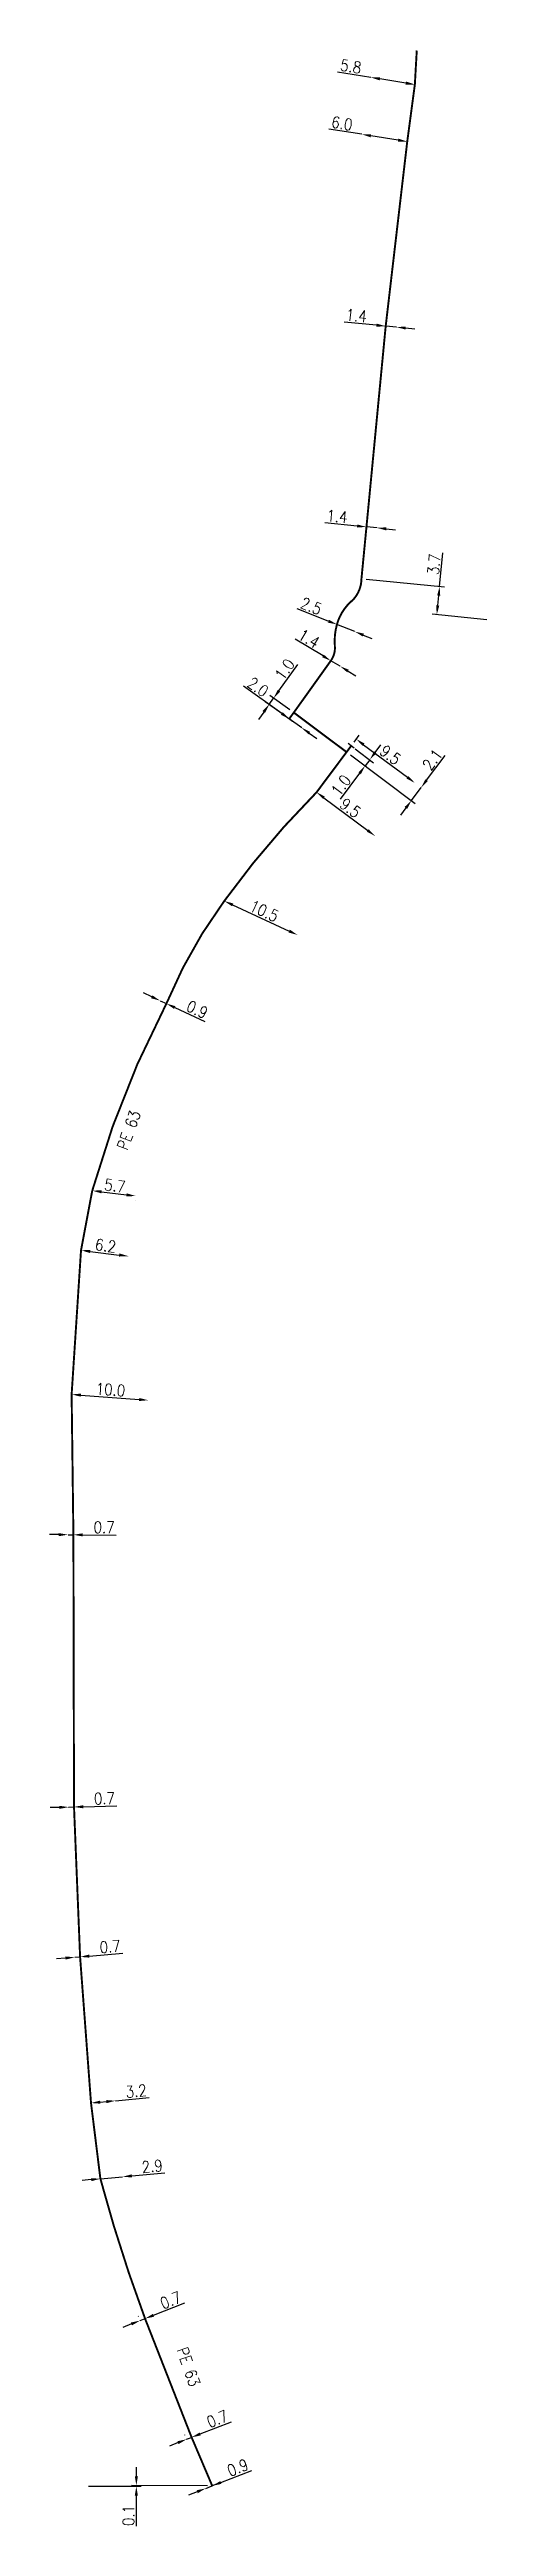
# Model space of a CAD drawing. Header units: millimetres. Extents: x 120200 to 120758, y 132678 to 133000.
# Drawn here: x 120200.2 to 120257.6, y 132678.2 to 133000.1 of the extents above.
import ezdxf
from ezdxf.enums import TextEntityAlignment as Align

# ---------------------------------------------------------------- set-up
doc = ezdxf.new("R2010")
doc.units = ezdxf.units.MM
doc.layers.get('0').update_dxf_attribs({"linetype": 'CONTINUOUS'})
doc.layers.add('G_120', color=4, linetype='CONTINUOUS')
doc.layers.add('G_340', color=7, linetype='CONTINUOUS')
doc.styles.add('G_ROMANS', font='ROMANS.SHX', dxfattribs={"width": 0.75})
doc.styles.get("Standard").update_dxf_attribs({"font": 'romans.shx', "width": 0.85})
doc.linetypes.add('G_TYPB_PE', pattern='A,5,-0.3,["o",Standard,S=1.5,R=0,X=0,Y=-0.5],-1.65', length=6.95)
doc.dimstyles.get("Standard").update_dxf_attribs({"dimtxt": 1.5, "dimasz": 1.2, "dimexe": 0.625, "dimexo": 0.625, "dimgap": 0.25, "dimtad": 1, "dimdec": 1, "dimzin": 0, "dimdsep": 46, "dimtxsty": 'Standard', "dimcen": -0.5, "dimadec": 0, "dimazin": 0, "dimtfac": 1, "dimtdec": 1, "dimtmove": 0, "dimatfit": 3, "dimfxl": 1, "dimtolj": 1, "dimtzin": 0, "dimarcsym": 0})

# ---------------------------------------------------------------- blocks, each defined once
blk = doc.blocks.new('*D1')
at = {"layer": 'G_120', "color": 0, "linetype": 'Continuous', "lineweight": -2}
for p, q in [((120241.93, 132996.5), (120237.62, 132997.19)), ((120242.03, 132997.12), (120242.03, 132997.12)), ((120246.48, 132995.77), (120243.12, 132996.31)), ((120247.76, 132996.2), (120247.76, 132996.2))]:
    blk.add_line(p, q, dxfattribs=at)
at = {"layer": 'G_120', "color": 0, "linetype": 'Continuous'}
for points in [[(120243.15, 132996.51), (120243.09, 132996.11), (120241.93, 132996.5)], [(120246.51, 132995.97), (120246.44, 132995.58), (120247.66, 132995.58)]]:
    blk.add_solid(points, dxfattribs=at)
at = {"layer": 'G_120', "color": 0, "linetype": 'Continuous', "insert": (120239.34, 132997.93), "char_height": 1.5, "attachment_point": 5, "rotation": 350.8862}
blk.add_mtext('\\A1;5.8', dxfattribs=at)
blk = doc.blocks.new('*D2')
at = {"layer": 'G_120', "color": 0, "linetype": 'Continuous', "lineweight": -2}
for p, q in [((120240.75, 132989.11), (120236.49, 132989.79)), ((120245.49, 132988.35), (120241.93, 132988.92))]:
    blk.add_line(p, q, dxfattribs=at)
at = {"layer": 'G_120', "color": 0, "linetype": 'Continuous'}
for points in [[(120241.96, 132989.11), (120241.9, 132988.72), (120240.75, 132989.11)], [(120245.52, 132988.54), (120245.46, 132988.15), (120246.67, 132988.16)]]:
    blk.add_solid(points, dxfattribs=at)
at = {"layer": 'G_120', "color": 0, "linetype": 'Continuous', "insert": (120238.19, 132990.53), "char_height": 1.5, "attachment_point": 5, "rotation": 350.8862}
blk.add_mtext('\\A1;6.0', dxfattribs=at)
blk = doc.blocks.new('*D3')
at = {"layer": 'G_120', "color": 0, "linetype": 'Continuous', "lineweight": -2}
for p, q in [((120242.68, 132964.3), (120238.45, 132964.71)), ((120245.27, 132964.05), (120243.87, 132964.18)), ((120246.46, 132963.94), (120247.65, 132963.82))]:
    blk.add_line(p, q, dxfattribs=at)
at = {"layer": 'G_120', "color": 0, "linetype": 'Continuous'}
for points in [[(120242.7, 132964.5), (120242.66, 132964.1), (120243.87, 132964.18)], [(120246.48, 132964.13), (120246.44, 132963.74), (120245.27, 132964.05)]]:
    blk.add_solid(points, dxfattribs=at)
at = {"layer": 'G_120', "color": 0, "linetype": 'Continuous', "insert": (120240.06, 132965.55), "char_height": 1.5, "attachment_point": 5, "rotation": 354.5144}
blk.add_mtext('\\A1;1.4', dxfattribs=at)
blk = doc.blocks.new('*D4')
at = {"layer": 'G_120', "color": 0, "linetype": 'Continuous', "lineweight": -2}
for p, q in [((120240.17, 132938.2), (120235.94, 132938.61)), ((120242.76, 132937.96), (120241.37, 132938.09)), ((120243.95, 132937.84), (120245.15, 132937.73))]:
    blk.add_line(p, q, dxfattribs=at)
at = {"layer": 'G_120', "color": 0, "linetype": 'Continuous'}
for points in [[(120240.19, 132938.4), (120240.15, 132938.01), (120241.37, 132938.09)], [(120243.97, 132938.04), (120243.93, 132937.64), (120242.76, 132937.96)]]:
    blk.add_solid(points, dxfattribs=at)
at = {"layer": 'G_120', "color": 0, "linetype": 'Continuous', "insert": (120237.55, 132939.46), "char_height": 1.5, "attachment_point": 5, "rotation": 354.5144}
blk.add_mtext('\\A1;1.4', dxfattribs=at)
blk = doc.blocks.new('*D5')
at = {"layer": 'G_120', "color": 0, "linetype": 'Continuous', "lineweight": -2}
for p, q in [((120235.72, 132921.32), (120232.08, 132923.51)), ((120237.94, 132919.98), (120236.74, 132920.7)), ((120238.97, 132919.36), (120240, 132918.74))]:
    blk.add_line(p, q, dxfattribs=at)
at = {"layer": 'G_120', "color": 0, "linetype": 'Continuous'}
for points in [[(120235.82, 132921.49), (120235.61, 132921.15), (120236.74, 132920.7)], [(120239.07, 132919.53), (120238.87, 132919.19), (120237.94, 132919.98)]]:
    blk.add_solid(points, dxfattribs=at)
at = {"layer": 'G_120', "color": 0, "linetype": 'Continuous', "insert": (120233.9, 132923.58), "char_height": 1.5, "attachment_point": 5, "rotation": 328.9148}
blk.add_mtext('\\A1;1.4', dxfattribs=at)
blk = doc.blocks.new('*D6')
at = {"layer": 'G_120', "color": 0, "linetype": 'Continuous', "lineweight": -2}
for p, q in [((120236.41, 132925.85), (120232.35, 132927.46)), ((120239.85, 132924.48), (120237.53, 132925.41)), ((120240.96, 132924.04), (120242.08, 132923.6))]:
    blk.add_line(p, q, dxfattribs=at)
at = {"layer": 'G_120', "color": 0, "linetype": 'Continuous'}
for points in [[(120236.49, 132926.03), (120236.34, 132925.66), (120237.53, 132925.41)], [(120241.04, 132924.22), (120240.89, 132923.85), (120239.85, 132924.48)]]:
    blk.add_solid(points, dxfattribs=at)
at = {"layer": 'G_120', "color": 0, "linetype": 'Continuous', "insert": (120234.19, 132927.81), "char_height": 1.5, "attachment_point": 5, "rotation": 338.3145}
blk.add_mtext('\\A1;2.5', dxfattribs=at)
blk = doc.blocks.new('*D7')
at = {"layer": 'G_120', "color": 0, "linetype": 'Continuous', "lineweight": -2}
blk.add_line((120235.84, 132902.89), (120241.53, 132898.64), dxfattribs=at)
at = {"layer": 'G_120', "color": 0, "linetype": 'Continuous'}
for points in [[(120235.96, 132903.05), (120235.72, 132902.73), (120234.88, 132903.6)], [(120241.65, 132898.8), (120241.41, 132898.48), (120242.49, 132897.92)]]:
    blk.add_solid(points, dxfattribs=at)
at = {"layer": 'G_120', "color": 0, "linetype": 'Continuous', "insert": (120239.28, 132901.56), "char_height": 1.5, "attachment_point": 5, "rotation": 323.2447}
blk.add_mtext('\\A1;9.5', dxfattribs=at)
blk = doc.blocks.new('*D8')
at = {"layer": 'G_120', "color": 0, "linetype": 'Continuous', "lineweight": -2}
blk.add_line((120223.97, 132888.97), (120231.32, 132885.57), dxfattribs=at)
at = {"layer": 'G_120', "color": 0, "linetype": 'Continuous'}
for points in [[(120224.06, 132889.15), (120223.89, 132888.79), (120222.88, 132889.47)], [(120231.41, 132885.75), (120231.24, 132885.38), (120232.41, 132885.06)]]:
    blk.add_solid(points, dxfattribs=at)
at = {"layer": 'G_120', "color": 0, "linetype": 'Continuous', "insert": (120228.07, 132888.17), "char_height": 1.5, "attachment_point": 5, "rotation": 335.152}
blk.add_mtext('\\A1;10.5', dxfattribs=at)
blk = doc.blocks.new('*D9')
at = {"layer": 'G_120', "color": 0, "linetype": 'Continuous', "lineweight": -2}
for p, q in [((120213.46, 132877.03), (120212.37, 132877.53)), ((120214.54, 132876.52), (120215.36, 132876.14)), ((120216.45, 132875.63), (120220.36, 132873.81))]:
    blk.add_line(p, q, dxfattribs=at)
at = {"layer": 'G_120', "color": 0, "linetype": 'Continuous'}
for points in [[(120213.54, 132877.21), (120213.37, 132876.84), (120214.54, 132876.52)], [(120216.53, 132875.81), (120216.36, 132875.45), (120215.36, 132876.14)]]:
    blk.add_solid(points, dxfattribs=at)
at = {"layer": 'G_120', "color": 0, "linetype": 'Continuous', "insert": (120219.37, 132875.38), "char_height": 1.5, "attachment_point": 5, "rotation": 335.0333}
blk.add_mtext('\\A1;0.9', dxfattribs=at)
blk = doc.blocks.new('*D10')
at = {"layer": 'G_120', "color": 0, "linetype": 'Continuous', "lineweight": -2}
for p, q in [((120205.65, 132851.21), (120205.65, 132851.21)), ((120206.91, 132851.69), (120210.19, 132851.28)), ((120211.3, 132850.52), (120211.3, 132850.52))]:
    blk.add_line(p, q, dxfattribs=at)
at = {"layer": 'G_120', "color": 0, "linetype": 'Continuous'}
for points in [[(120206.94, 132851.88), (120206.89, 132851.49), (120205.72, 132851.83)], [(120210.21, 132851.48), (120210.16, 132851.08), (120211.38, 132851.14)]]:
    blk.add_solid(points, dxfattribs=at)
at = {"layer": 'G_120', "color": 0, "linetype": 'Continuous', "insert": (120208.67, 132852.48), "char_height": 1.5, "attachment_point": 5, "rotation": 352.9929}
blk.add_mtext('\\A1;5.7', dxfattribs=at)
blk = doc.blocks.new('*D11')
at = {"layer": 'G_120', "color": 0, "linetype": 'Continuous', "lineweight": -2}
blk.add_line((120205.46, 132843.93), (120209.23, 132843.47), dxfattribs=at)
at = {"layer": 'G_120', "color": 0, "linetype": 'Continuous'}
for points in [[(120205.48, 132844.13), (120205.43, 132843.73), (120204.26, 132844.08)], [(120209.25, 132843.67), (120209.2, 132843.27), (120210.42, 132843.32)]]:
    blk.add_solid(points, dxfattribs=at)
at = {"layer": 'G_120', "color": 0, "linetype": 'Continuous', "insert": (120207.46, 132844.69), "char_height": 1.5, "attachment_point": 5, "rotation": 352.9929}
blk.add_mtext('\\A1;6.2', dxfattribs=at)
blk = doc.blocks.new('*D12')
at = {"layer": 'G_120', "color": 0, "linetype": 'Continuous', "lineweight": -2}
blk.add_line((120204.24, 132825.26), (120211.81, 132824.69), dxfattribs=at)
at = {"layer": 'G_120', "color": 0, "linetype": 'Continuous'}
for points in [[(120204.25, 132825.46), (120204.22, 132825.06), (120203.04, 132825.35)], [(120211.83, 132824.89), (120211.8, 132824.49), (120213.01, 132824.6)]]:
    blk.add_solid(points, dxfattribs=at)
at = {"layer": 'G_120', "color": 0, "linetype": 'Continuous', "insert": (120208.1, 132825.97), "char_height": 1.5, "attachment_point": 5, "rotation": 355.7217}
blk.add_mtext('\\A1;10.0', dxfattribs=at)
blk = doc.blocks.new('*D13')
at = {"layer": 'G_120', "color": 0, "linetype": 'Continuous', "lineweight": -2}
for p, q in [((120201.37, 132807.13), (120200.17, 132807.13)), ((120202.57, 132807.12), (120203.27, 132807.11)), ((120204.47, 132807.1), (120208.84, 132807.07))]:
    blk.add_line(p, q, dxfattribs=at)
at = {"layer": 'G_120', "color": 0, "linetype": 'Continuous'}
for points in [[(120201.37, 132807.33), (120201.36, 132806.93), (120202.57, 132807.12)], [(120204.47, 132807.3), (120204.46, 132806.9), (120203.27, 132807.11)]]:
    blk.add_solid(points, dxfattribs=at)
at = {"layer": 'G_120', "color": 0, "linetype": 'Continuous', "insert": (120207.26, 132808.08), "char_height": 1.5, "attachment_point": 5, "rotation": 359.5918}
blk.add_mtext('\\A1;0.7', dxfattribs=at)
blk = doc.blocks.new('*D14')
at = {"layer": 'G_120', "color": 0, "linetype": 'Continuous', "lineweight": -2}
for p, q in [((120201.45, 132771.69), (120200.25, 132771.66)), ((120202.65, 132771.72), (120203.35, 132771.74)), ((120204.55, 132771.77), (120208.92, 132771.89))]:
    blk.add_line(p, q, dxfattribs=at)
at = {"layer": 'G_120', "color": 0, "linetype": 'Continuous'}
for points in [[(120201.44, 132771.89), (120201.45, 132771.49), (120202.65, 132771.72)], [(120204.54, 132771.97), (120204.55, 132771.57), (120203.35, 132771.74)]]:
    blk.add_solid(points, dxfattribs=at)
at = {"layer": 'G_120', "color": 0, "linetype": 'Continuous', "insert": (120207.3, 132772.85), "char_height": 1.5, "attachment_point": 5, "rotation": 1.5603}
blk.add_mtext('\\A1;0.7', dxfattribs=at)
blk = doc.blocks.new('*D15')
at = {"layer": 'G_120', "color": 0, "linetype": 'Continuous', "lineweight": -2}
for p, q in [((120205.34, 132752.36), (120209.7, 132752.72)), ((120202.25, 132752.11), (120201.06, 132752.01)), ((120203.45, 132752.21), (120204.14, 132752.26))]:
    blk.add_line(p, q, dxfattribs=at)
at = {"layer": 'G_120', "color": 0, "linetype": 'Continuous'}
for points in [[(120202.23, 132752.31), (120202.27, 132751.91), (120203.45, 132752.21)], [(120205.32, 132752.56), (120205.36, 132752.16), (120204.14, 132752.26)]]:
    blk.add_solid(points, dxfattribs=at)
at = {"layer": 'G_120', "color": 0, "linetype": 'Continuous', "insert": (120208.04, 132753.59), "char_height": 1.5, "attachment_point": 5, "rotation": 4.7041}
blk.add_mtext('\\A1;0.7', dxfattribs=at)
blk = doc.blocks.new('*D16')
at = {"layer": 'G_120', "color": 0, "linetype": 'Continuous', "lineweight": -2}
for p, q in [((120206.76, 132733.38), (120207.56, 132733.45)), ((120208.75, 132733.56), (120213.1, 132733.97))]:
    blk.add_line(p, q, dxfattribs=at)
at = {"layer": 'G_120', "color": 0, "linetype": 'Continuous'}
for points in [[(120206.74, 132733.58), (120206.78, 132733.18), (120205.56, 132733.27)], [(120207.54, 132733.65), (120207.57, 132733.25), (120208.75, 132733.56)]]:
    blk.add_solid(points, dxfattribs=at)
at = {"layer": 'G_120', "color": 0, "linetype": 'Continuous', "insert": (120211.43, 132734.82), "char_height": 1.5, "attachment_point": 5, "rotation": 5.3127}
blk.add_mtext('\\A1;3.2', dxfattribs=at)
blk = doc.blocks.new('*D17')
at = {"layer": 'G_120', "color": 0, "linetype": 'Continuous', "lineweight": -2}
for p, q in [((120206.78, 132723.42), (120209.67, 132723.68)), ((120210.86, 132723.8), (120215.16, 132724.2)), ((120205.59, 132723.31), (120204.39, 132723.19))]:
    blk.add_line(p, q, dxfattribs=at)
at = {"layer": 'G_120', "color": 0, "linetype": 'Continuous'}
for points in [[(120205.57, 132723.5), (120205.6, 132723.11), (120206.78, 132723.42)], [(120210.84, 132724), (120210.88, 132723.6), (120209.67, 132723.68)]]:
    blk.add_solid(points, dxfattribs=at)
at = {"layer": 'G_120', "color": 0, "linetype": 'Continuous', "insert": (120213.51, 132725.05), "char_height": 1.5, "attachment_point": 5, "rotation": 5.3127}
blk.add_mtext('\\A1;2.9', dxfattribs=at)
blk = doc.blocks.new('*D18')
at = {"layer": 'G_120', "color": 0, "linetype": 'Continuous', "lineweight": -2}
for p, q in [((120213.7, 132705.69), (120217.77, 132707.29)), ((120210.81, 132704.55), (120209.7, 132704.11)), ((120211.72, 132705.54), (120211.7, 132705.57)), ((120211.93, 132704.99), (120212.58, 132705.25)), ((120212.37, 132705.79), (120212.35, 132705.83))]:
    blk.add_line(p, q, dxfattribs=at)
at = {"layer": 'G_120', "color": 0, "linetype": 'Continuous'}
for points in [[(120210.74, 132704.74), (120210.89, 132704.37), (120211.93, 132704.99)], [(120213.62, 132705.87), (120213.77, 132705.5), (120212.58, 132705.25)]]:
    blk.add_solid(points, dxfattribs=at)
at = {"layer": 'G_120', "color": 0, "linetype": 'Continuous', "insert": (120215.92, 132707.64), "char_height": 1.5, "attachment_point": 5, "rotation": 21.4649}
blk.add_mtext('\\A1;0.7', dxfattribs=at)
blk = doc.blocks.new('*D19')
at = {"layer": 'G_120', "color": 0, "linetype": 'Continuous', "lineweight": -2}
for p, q in [((120219.75, 132690.26), (120223.82, 132691.85)), ((120216.87, 132689.13), (120215.75, 132688.69)), ((120217.77, 132690.12), (120217.76, 132690.15)), ((120217.98, 132689.57), (120218.64, 132689.82)), ((120218.42, 132690.37), (120218.41, 132690.4))]:
    blk.add_line(p, q, dxfattribs=at)
at = {"layer": 'G_120', "color": 0, "linetype": 'Continuous'}
for points in [[(120216.79, 132689.31), (120216.94, 132688.94), (120217.98, 132689.57)], [(120219.68, 132690.45), (120219.83, 132690.07), (120218.64, 132689.82)]]:
    blk.add_solid(points, dxfattribs=at)
at = {"layer": 'G_120', "color": 0, "linetype": 'Continuous', "insert": (120221.98, 132692.21), "char_height": 1.5, "attachment_point": 5, "rotation": 21.3965}
blk.add_mtext('\\A1;0.7', dxfattribs=at)
blk = doc.blocks.new('G_340_07')
at = {"color": 0, "linetype": 'Continuous', "const_width": 0.25, "flags": 128}
blk.add_lwpolyline([(0, 0), (1.25, 0)], dxfattribs=at)
at = {"color": 0, "linetype": 'Continuous', "flags": 128}
blk.add_lwpolyline([(1.25, -0.5), (1.25, 0.5)], dxfattribs=at)
at = {"color": 0, "linetype": 'Continuous', "style": 'G_ROMANS', "width": 0.75, "flags": 3}
for tag, p in [('DEF_LEG', (0, -5)), ('DEF_COUP', (0, -7.5)), ('DEF_TYPE', (0, -10))]:
    blk.add_attdef(tag, text='', height=1.2, dxfattribs=at).set_placement(p, align=Align.MIDDLE)
blk = doc.blocks.new('*D20')
at = {"layer": 'G_340', "color": 0, "linetype": 'Continuous', "lineweight": -2}
for p, q in [((120222.44, 132683.95), (120226.45, 132685.53)), ((120219.37, 132682.75), (120218.25, 132682.31)), ((120220.48, 132683.19), (120221.32, 132683.52))]:
    blk.add_line(p, q, dxfattribs=at)
at = {"layer": 'G_340', "color": 0, "linetype": 'Continuous'}
for points in [[(120219.29, 132682.94), (120219.44, 132682.56), (120220.48, 132683.19)], [(120222.37, 132684.14), (120222.51, 132683.77), (120221.32, 132683.52)]]:
    blk.add_solid(points, dxfattribs=at)
at = {"layer": 'G_340', "color": 0, "linetype": 'Continuous', "insert": (120224.64, 132685.89), "char_height": 1.5, "attachment_point": 5, "rotation": 21.3965}
blk.add_mtext('\\A1;0.9', dxfattribs=at)
blk = doc.blocks.new('*D21')
at = {"layer": 'G_340', "color": 0, "linetype": 'Continuous', "lineweight": -2}
for p, q in [((120229.99, 132916.8), (120232.43, 132920.21)), ((120228.02, 132914.03), (120227.32, 132913.06)), ((120230.83, 132913.5), (120228.21, 132915.37)), ((120228.72, 132915.01), (120229.3, 132915.82)), ((120231.41, 132914.32), (120228.79, 132916.19))]:
    blk.add_line(p, q, dxfattribs=at)
at = {"layer": 'G_340', "color": 0, "linetype": 'Continuous'}
for points in [[(120229.83, 132916.92), (120230.16, 132916.68), (120229.3, 132915.82)], [(120227.86, 132914.15), (120228.18, 132913.92), (120228.72, 132915.01)]]:
    blk.add_solid(points, dxfattribs=at)
at = {"layer": 'G_340', "color": 0, "linetype": 'Continuous', "insert": (120230.74, 132919.58), "char_height": 1.5, "attachment_point": 5, "rotation": 54.5065}
blk.add_mtext('\\A1;1.0', dxfattribs=at)
blk = doc.blocks.new('*D22')
at = {"layer": 'G_340', "color": 0, "linetype": 'Continuous', "lineweight": -2}
for p, q in [((120230.36, 132913.84), (120225.39, 132917.38)), ((120232.96, 132911.98), (120231.34, 132913.14)), ((120233.94, 132911.28), (120234.92, 132910.59))]:
    blk.add_line(p, q, dxfattribs=at)
at = {"layer": 'G_340', "color": 0, "linetype": 'Continuous'}
for points in [[(120230.48, 132914), (120230.24, 132913.68), (120231.34, 132913.14)], [(120234.06, 132911.45), (120233.83, 132911.12), (120232.96, 132911.98)]]:
    blk.add_solid(points, dxfattribs=at)
at = {"layer": 'G_340', "color": 0, "linetype": 'Continuous', "insert": (120227.26, 132917.28), "char_height": 1.5, "attachment_point": 5, "rotation": 324.5065}
blk.add_mtext('\\A1;2.0', dxfattribs=at)
blk = doc.blocks.new('*D23')
at = {"layer": 'G_340', "color": 0, "linetype": 'Continuous', "lineweight": -2}
for p, q in [((120239.88, 132909.26), (120242.29, 132907.45)), ((120241.79, 132907.83), (120241.19, 132907.03)), ((120242.51, 132908.79), (120243.23, 132909.75)), ((120240.48, 132906.07), (120237.97, 132902.71))]:
    blk.add_line(p, q, dxfattribs=at)
at = {"layer": 'G_340', "color": 0, "linetype": 'Continuous'}
for points in [[(120240.32, 132906.19), (120240.64, 132905.95), (120241.19, 132907.03)], [(120242.35, 132908.91), (120242.67, 132908.67), (120241.79, 132907.83)]]:
    blk.add_solid(points, dxfattribs=at)
at = {"layer": 'G_340', "color": 0, "linetype": 'Continuous', "insert": (120238.06, 132904.51), "char_height": 1.5, "attachment_point": 5, "rotation": 53.2417}
blk.add_mtext('\\A1;1.0', dxfattribs=at)
blk = doc.blocks.new('*D24')
at = {"layer": 'G_120', "color": 0, "linetype": 'Continuous', "lineweight": -2}
for p, q in [((120250.88, 132930.35), (120251.31, 132934.71)), ((120241.34, 132931.3), (120251.5, 132930.29)), ((120257, 132926.03), (120249.89, 132926.73)), ((120250.63, 132927.87), (120250.76, 132929.16))]:
    blk.add_line(p, q, dxfattribs=at)
at = {"layer": 'G_120', "color": 0, "linetype": 'Continuous'}
for points in [[(120250.56, 132929.18), (120250.96, 132929.14), (120250.88, 132930.35)], [(120250.43, 132927.89), (120250.83, 132927.85), (120250.51, 132926.67)]]:
    blk.add_solid(points, dxfattribs=at)
at = {"layer": 'G_120', "color": 0, "linetype": 'Continuous', "insert": (120250.16, 132933.23), "char_height": 1.5, "attachment_point": 5, "rotation": 84.3533}
blk.add_mtext('\\A1;3.7', dxfattribs=at)
blk = doc.blocks.new('*D25')
at = {"layer": 'G_120', "color": 0, "linetype": 'Continuous', "lineweight": -2}
for p, q in [((120239.28, 132908.46), (120247.71, 132902.16)), ((120249.19, 132905.18), (120251.59, 132908.39)), ((120247.21, 132902.53), (120248.47, 132904.21)), ((120246.5, 132901.57), (120245.78, 132900.61))]:
    blk.add_line(p, q, dxfattribs=at)
at = {"layer": 'G_120', "color": 0, "linetype": 'Continuous'}
for points in [[(120249.03, 132905.29), (120249.35, 132905.06), (120248.47, 132904.21)], [(120246.33, 132901.69), (120246.66, 132901.45), (120247.21, 132902.53)]]:
    blk.add_solid(points, dxfattribs=at)
at = {"layer": 'G_120', "color": 0, "linetype": 'Continuous', "insert": (120249.94, 132907.86), "char_height": 1.5, "attachment_point": 5, "rotation": 53.2447}
blk.add_mtext('\\A1;2.1', dxfattribs=at)
blk = doc.blocks.new('*D26')
at = {"layer": 'G_340', "color": 0, "linetype": 'Continuous', "lineweight": -2}
for p, q in [((120239.75, 132910.13), (120240.41, 132911.01)), ((120241, 132909.79), (120246.69, 132905.55))]:
    blk.add_line(p, q, dxfattribs=at)
at = {"layer": 'G_340', "color": 0, "linetype": 'Continuous'}
for points in [[(120241.12, 132909.95), (120240.88, 132909.63), (120240.04, 132910.51)], [(120246.81, 132905.71), (120246.57, 132905.38), (120247.65, 132904.83)]]:
    blk.add_solid(points, dxfattribs=at)
at = {"layer": 'G_340', "color": 0, "linetype": 'Continuous', "insert": (120244.47, 132908.45), "char_height": 1.5, "attachment_point": 5, "rotation": 323.2417}
blk.add_mtext('\\A1;9.5', dxfattribs=at)
blk = doc.blocks.new('*D27')
at = {"layer": 'G_340', "color": 0, "linetype": 'Continuous', "lineweight": -2}
for p, q in [((120211.46, 132684.76), (120211.46, 132685.96)), ((120205.22, 132683.49), (120212.08, 132683.46)), ((120220.7, 132683.52), (120210.83, 132683.57)), ((120211.45, 132682.26), (120211.43, 132678.26)), ((120211.45, 132683.56), (120211.45, 132683.46))]:
    blk.add_line(p, q, dxfattribs=at)
at = {"layer": 'G_340', "color": 0, "linetype": 'Continuous'}
for points in [[(120211.26, 132684.76), (120211.66, 132684.76), (120211.45, 132683.56)], [(120211.25, 132682.26), (120211.65, 132682.26), (120211.45, 132683.46)]]:
    blk.add_solid(points, dxfattribs=at)
at = {"layer": 'G_340', "color": 0, "linetype": 'Continuous', "insert": (120210.43, 132679.66), "char_height": 1.5, "attachment_point": 5, "rotation": 89.7364}
blk.add_mtext('\\A1;0.1', dxfattribs=at)

msp = doc.modelspace()

# ---------------------------------------------------------------- linework, layer by layer
at = {"layer": 'G_120', "linetype": 'G_TYPB_PE', "flags": 128}
for points in [[(120231.69, 132913.66, 0.25, 0.25, 0), (120231.92, 132913.96, 0.25, 0.25, 0), (120236.74, 132920.7, 0.25, 0.25, 0.177914), (120237.26, 132922.58, 0.25, 0.25, -0.088544), (120237.53, 132925.41, 0.25, 0.25, -0.155569), (120239.63, 132928.62, 0.25, 0.25, 0.186307), (120240.72, 132931.36, 0.25, 0.25, 0), (120241.37, 132938.09, 0.25, 0.25, 0), (120243.87, 132964.18, 0.25, 0.25, 0), (120246.67, 132988.16, 0.25, 0.25, 0), (120247.66, 132995.58, 0.25, 0.25, 0), (120247.91, 133000, 0, 0, 0)], [(120239.01, 132909.13, 0.25, 0.25, 0), (120234.88, 132903.6, 0.25, 0.25, 0.039071), (120222.88, 132889.47, 0.25, 0.25, 0.06078), (120215.36, 132876.14, 0.25, 0.25, 0.05206), (120205.72, 132851.83, 0.25, 0.25, 0), (120204.26, 132844.08, 0.25, 0.25, 0), (120203.04, 132825.35, 0.25, 0.25, 0), (120203.27, 132807.11, 0.25, 0.25, 0), (120203.35, 132771.74, 0.25, 0.25, 0), (120204.14, 132752.26, 0.25, 0.25, 0), (120205.56, 132733.27, 0.25, 0.25, 0), (120206.78, 132723.42, 0.25, 0.25, 0.023695), (120212.6, 132705.21, 0.25, 0.25, 0), (120218.65, 132689.79, 0.25, 0.25, 0), (120220.83, 132684.67, 0, 0, 0)]]:
    msp.add_lwpolyline(points, format="xyseb", dxfattribs=at)
at = {"layer": 'G_120', "linetype": 'G_TYPB_PE', "const_width": 0.25, "flags": 128}
msp.add_lwpolyline([(120231.92, 132913.96), (120238.78, 132908.83)], dxfattribs=at)

# ---------------------------------------------------------------- block references
at = {"layer": 'G_340', "xscale": 0.5}
for p, rotation in [((120231.69, 132913.66), 235.3955189001563), ((120239.01, 132909.13), 53.261252092805)]:
    msp.add_blockref('G_340_07', p, dxfattribs=dict(at, rotation=rotation))
at = {"layer": 'G_340', "rotation": 292.9973245100794}
msp.add_blockref('G_340_07', (120220.83, 132684.67), dxfattribs=at)

# ---------------------------------------------------------------- texts
at = {"layer": 'G_120', "linetype": 'Continuous', "width": 0.85}
for rotation, p in [(70.0599, (120210.47, 132859.69)), (289.2465, (120218.24, 132698.99))]:
    msp.add_text('PE 63', height=1.5, rotation=rotation, dxfattribs=at).set_placement(p, align=Align.MIDDLE_CENTER)

# ---------------------------------------------------------------- dimensions: what is measured, and where the dimension line sits
at = {"layer": 'G_120', "linetype": 'Continuous'}
for base, p1, p2, angle, picture, middle, dimtype in [((120241.93, 132996.5), (120247.66, 132995.58), (120241.93, 132996.5), 170.8862, '*D1', (120239.18, 132996.94), 161), ((120240.75, 132989.11), (120246.67, 132988.16), (120240.75, 132989.11), 170.8862, '*D2', (120238.03, 132989.54), 161), ((120245.27, 132964.05), (120243.87, 132964.18), (120245.27, 132964.05), 354.5144, '*D3', (120239.96, 132964.56), 161), ((120242.76, 132937.96), (120241.37, 132938.09), (120242.76, 132937.96), 354.5144, '*D4', (120237.46, 132938.46), 161), ((120250.51, 132926.67), (120240.72, 132931.36), (120257.62, 132925.97), 84.3533, '*D24', (120251.15, 132933.13), 160), ((120239.85, 132924.48), (120237.53, 132925.41), (120239.85, 132924.48), 338.3145, '*D6', (120233.82, 132926.88), 161), ((120237.94, 132919.98), (120236.74, 132920.7), (120237.94, 132919.98), 328.9148, '*D5', (120233.38, 132922.73), 161), ((120247.21, 132902.53), (120248.47, 132904.21), (120238.78, 132908.83), 53.2447, '*D25', (120250.75, 132907.26), 160), ((120242.49, 132897.92), (120234.88, 132903.6), (120242.49, 132897.92), 323.2447, '*D7', (120238.68, 132900.76), 161), ((120232.41, 132885.06), (120222.88, 132889.47), (120232.41, 132885.06), 335.152, '*D8', (120227.65, 132887.27), 161), ((120214.54, 132876.52), (120215.36, 132876.14), (120214.54, 132876.52), 155.0333, '*D9', (120218.95, 132874.47), 161), ((120211.38, 132851.14), (120205.72, 132851.83), (120211.38, 132851.14), 352.9929, '*D10', (120208.55, 132851.48), 161), ((120210.42, 132843.32), (120204.26, 132844.08), (120210.42, 132843.32), 352.9929, '*D11', (120207.34, 132843.7), 161), ((120213.01, 132824.6), (120203.04, 132825.35), (120213.01, 132824.6), 355.7217, '*D12', (120208.02, 132824.97), 161), ((120202.57, 132807.12), (120203.27, 132807.11), (120202.57, 132807.12), 179.5918, '*D13', (120207.25, 132807.08), 161), ((120202.65, 132771.72), (120203.35, 132771.74), (120202.65, 132771.72), 181.5603, '*D14', (120207.33, 132771.85), 161), ((120203.45, 132752.21), (120204.14, 132752.26), (120203.45, 132752.21), 184.7041, '*D15', (120208.12, 132752.59), 161), ((120208.75, 132733.56), (120205.56, 132733.27), (120208.75, 132733.56), 5.3127, '*D16', (120211.52, 132733.82), 161), ((120209.67, 132723.68), (120206.78, 132723.42), (120209.67, 132723.68), 5.3127, '*D17', (120213.61, 132724.05), 161), ((120211.93, 132704.99), (120212.6, 132705.21), (120211.94, 132704.95), 201.4649, '*D18', (120216.29, 132706.71), 161), ((120217.98, 132689.57), (120218.65, 132689.79), (120218, 132689.53), 201.3965, '*D19', (120222.35, 132691.28), 161)]:
    dim = msp.add_linear_dim(base=base, p1=p1, p2=p2, angle=angle, dimstyle='Standard', dxfattribs=at)
    dim.commit()
    dim.dimension.update_dxf_attribs({"geometry": picture, "text_midpoint": middle, "dimtype": dimtype})
at = {"layer": 'G_340', "linetype": 'Continuous'}
for base, p1, p2, angle, picture, middle, dimtype in [((120229.3, 132915.82), (120231.34, 132913.14), (120231.92, 132913.96), 54.5065, '*D21', (120231.56, 132918.99), 161), ((120232.96, 132911.98), (120231.34, 132913.14), (120232.96, 132911.98), 324.5065, '*D22', (120226.68, 132916.46), 161), ((120247.65, 132904.83), (120239.38, 132909.63), (120247.65, 132904.83), 323.2417, '*D26', (120243.87, 132907.65), 160), ((120211.45, 132683.56), (120204.6, 132683.49), (120221.32, 132683.52), 89.7364, '*D27', (120211.43, 132679.66), 160), ((120220.48, 132683.19), (120221.32, 132683.52), (120220.48, 132683.19), 201.3965, '*D20', (120225, 132684.96), 161)]:
    dim = msp.add_linear_dim(base=base, p1=p1, p2=p2, angle=angle, dimstyle='Standard', dxfattribs=at)
    dim.commit()
    dim.dimension.update_dxf_attribs({"geometry": picture, "text_midpoint": middle, "dimtype": dimtype})
dim = msp.add_linear_dim(base=(120241.19, 132907.03), p1=(120239.38, 132909.63), p2=(120238.78, 132908.83), angle=233.2417, dimstyle='Standard', override={"dimse2": 1}, dxfattribs=at)
dim.commit()
dim.dimension.update_dxf_attribs({"geometry": '*D23', "text_midpoint": (120238.86, 132903.91), "dimtype": 161})

doc.saveas('drawing.dxf')
